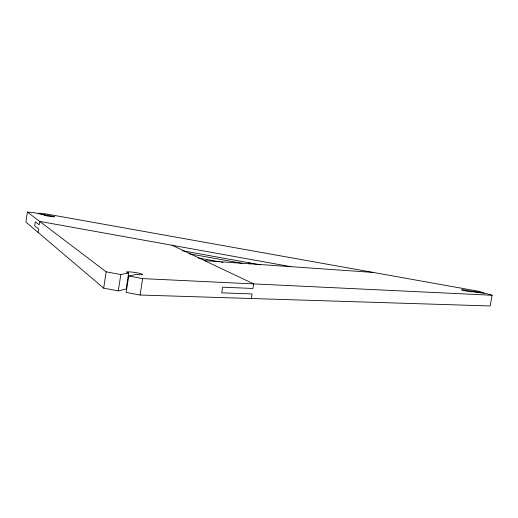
<?xml version="1.0" encoding="UTF-8"?>
<svg xmlns="http://www.w3.org/2000/svg" width="518" height="518" viewBox="0 0 518 518"><rect width="100%" height="100%" fill="white"/><g stroke="black" fill="none" stroke-linecap="round" stroke-linejoin="round"><path stroke-width="0.78" d="M27.357 212.037L25.9 222.06L103.671 288.144L118.292 290.909L126.178 288.973L128.645 273.005A8.152 0.868 8.6 0 1 130.206 271.905A8.152 0.868 8.6 0 1 141.997 274.067A8.152 0.868 8.6 0 1 136.396 274.423L128.71 276.023L126.178 292.398L140.093 295.027L490.132 305.963L492.1 295.26L486.862 293.687L472.41 291.738A5.504 0.388 10.2 0 1 466.168 291.025A5.504 0.388 10.2 0 1 461.862 289.73A5.504 0.388 10.2 0 1 469.599 290.896L484.09 292.851L479.273 291.401L46.355 213.979L38.779 213.202L48.666 215.527A5.219 0.337 8.6 0 1 54.565 216.77A5.219 0.337 8.6 0 1 48.355 216.155A5.219 0.337 8.6 0 1 44.619 215.125L34.667 212.781L27.357 212.037L106.164 271.82L120.811 274.553L128.645 273.005M38.092 232.42L38.597 228.982L34.712 225.796L35.302 221.782L39.2 224.851L39.705 221.406L290.863 266.673M103.671 288.144L106.164 271.82M118.292 290.909L120.811 274.553M140.093 295.027L142.651 278.619L492.1 295.26M248.996 263.882L249.223 262.503M251.308 298.504L252.059 293.946L221.698 292.845L222.617 287.186L252.965 288.474L253.716 283.909L172.086 245.26M204.584 260.651L373.044 272.403M182.278 250.718L260.172 264.802M189.167 253.762L242.515 263.422M198.29 257.958L219.742 261.855M221.328 262.14L222.921 262.432M128.71 276.023L142.651 278.619"/></g></svg>
